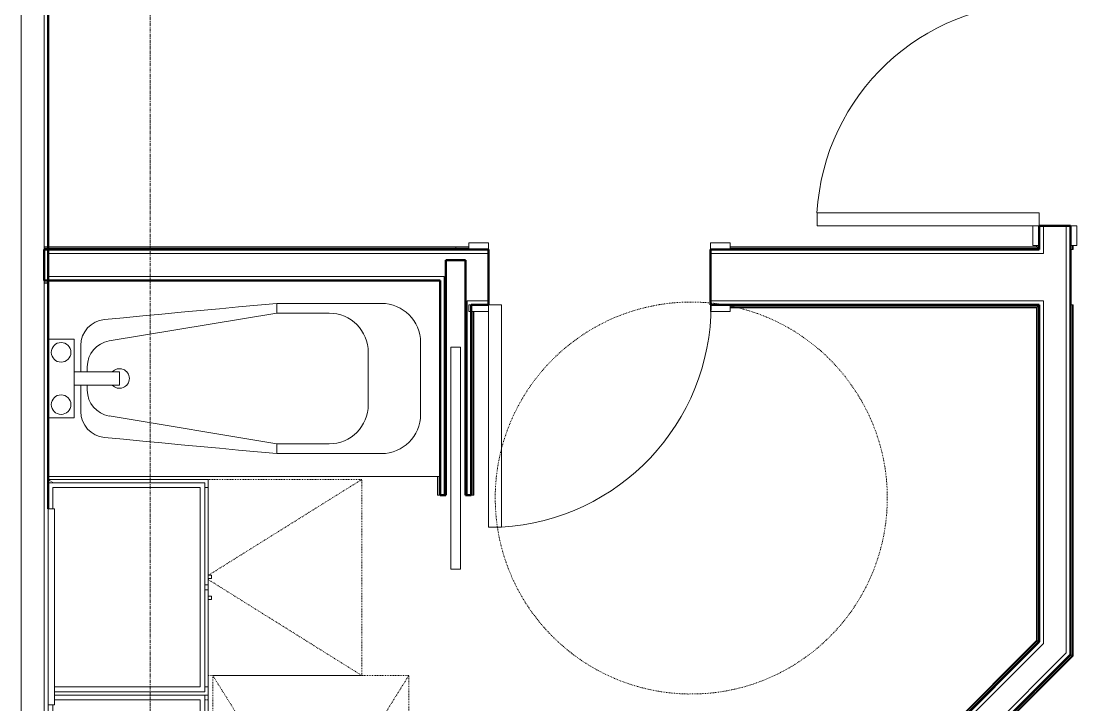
# Model space of a CAD drawing. Header units: inches. Extents: x -4218 to -1830, y 9756 to 12426.
# Drawn here: x -2520.1 to -2358.5, y 11860.2 to 11964.9 of the extents above; entities that cross this region are included whole.
import ezdxf

# ---------------------------------------------------------------- set-up
doc = ezdxf.new("R2010")
doc.units = ezdxf.units.IN
doc.header["$MEASUREMENT"] = 0
doc.linetypes.add('Dash', pattern=[0.25, 0.125, -0.125])
doc.linetypes.add('Grid Line 1_2_', pattern=[0.875, 0.5, -0.125, 0.125, -0.125])
for name, color, linetype, lineweight in [('0-1', 7, 'Continuous', 5), ('0-2', 252, 'Continuous', 9), ('A-DOOR-1', 7, 'Continuous', 9), ('A-DOOR-2', 50, 'Continuous', 20), ('A-DOOR-FRAM-1', 50, 'Continuous', 20), ('A-GENM-HDLN-1', 7, 'Dash', 9), ('A-GENM-HDLN-2', 252, 'Dash', 9), ('A-GENM-HDLN-3', 90, 'Dash', 9), ('A-GENM-HDLN-4', 254, 'Dash', 9), ('A-GENM-HDLN-5', 253, 'Dash', 9), ('A-WALL-1', 250, 'Continuous', 50), ('A-WALL-2', 10, 'Continuous', 13), ('A-WALL-3', 253, 'Continuous', 9), ('A-WALL-4', 254, 'Continuous', 9), ('A-WALL-5', 252, 'Continuous', 9), ('A-WALL-6', 7, 'Continuous', 9), ('A-WALL-8', 113, 'Continuous', 9), ('I-WALL-1', 250, 'Continuous', 50), ('I-WALL-2', 254, 'Continuous', 9), ('I-WALL-3', 253, 'Continuous', 9), ('I-WALL-4', 252, 'Continuous', 9), ('I-WALL-5', 7, 'Continuous', 9), ('P-SANR-FIXT-1', 7, 'Continuous', 9), ('P-SANR-FIXT-2', 252, 'Continuous', 9), ('P-SANR-FIXT-3', 253, 'Continuous', 9), ('Q-CASE-1', 253, 'Continuous', 9), ('Q-CASE-2', 252, 'Continuous', 9), ('Q-CASE-3', 7, 'Continuous', 9), ('Q-CASE-4', 90, 'Continuous', 9), ('Q-CASE-5', 254, 'Continuous', 9), ('S-GRID-1', 1, 'Grid Line 1_2_', 9)]:
    doc.layers.add(name, color=color, linetype=linetype, lineweight=lineweight)

# ---------------------------------------------------------------- blocks, each defined once
blk = doc.blocks.new('Basic Wall _ INT - W4BØF - _5_8 GYP - 2X4 WOOD_BATT_ - 5_8 GYP_ - ___-2690281-BACKGROUND - 1ST FLOOR')
at = {"layer": 'A-WALL-3'}
for p, q in [((-2516.57, 11930.11), (-2516.57, 11930.38)), ((-2515.95, 11930.31), (-2516.57, 11930.31)), ((-2516.57, 11930.09), (-2516.57, 11930.11)), ((-2516.57, 11930.06), (-2516.57, 11930.09)), ((-2516.57, 11930.01), (-2516.57, 11930.06)), ((-2516.57, 11929.96), (-2516.57, 11930.01)), ((-2516.57, 11929.96), (-2515.95, 11929.96)), ((-2453.57, 11930.31), (-2453.57, 11930.38)), ((-2453.57, 11930.17), (-2453.57, 11930.31)), ((-2453.57, 11930.1), (-2453.57, 11930.17)), ((-2453.57, 11929.96), (-2453.57, 11929.99))]:
    blk.add_line(p, q, dxfattribs=at)
at = {"layer": 'A-WALL-4'}
for p, q in [((-2516.57, 11930.38), (-2516.57, 11930.31)), ((-2516.57, 11930.31), (-2516.57, 11930.17)), ((-2516.57, 11930.17), (-2516.57, 11930.1)), ((-2516.57, 11929.99), (-2516.57, 11929.96))]:
    blk.add_line(p, q, dxfattribs=at)
at = {"layer": 'A-WALL-5'}
for p, q in [((-2515.95, 11930.38), (-2516.57, 11930.38)), ((-2515.95, 11930.09), (-2516.57, 11930.09)), ((-2453.57, 11930.31), (-2515.95, 11930.31)), ((-2515.95, 11929.96), (-2453.57, 11929.96))]:
    blk.add_line(p, q, dxfattribs=at)
at = {"layer": 'A-WALL-6'}
for p, q in [((-2453.57, 11930.38), (-2515.95, 11930.38)), ((-2453.57, 11930.09), (-2515.95, 11930.09)), ((-2453.57, 11930.38), (-2453.57, 11930.09)), ((-2453.57, 11930.09), (-2453.57, 11930.01)), ((-2453.57, 11930.01), (-2453.57, 11929.96))]:
    blk.add_line(p, q, dxfattribs=at)
blk = doc.blocks.new('Basic Wall _ INT - W4BØF - _5_8 GYP - 2X4 WOOD_BATT_ - 5_8 GYP_ - ___-2690282-BACKGROUND - 1ST FLOOR')
at = {"layer": 'A-WALL-3'}
for p, q in [((-2516.57, 11925.17), (-2516.57, 11925.21)), ((-2516.57, 11925.21), (-2515.95, 11925.21)), ((-2516.57, 11925.15), (-2516.57, 11925.17)), ((-2516.57, 11925.13), (-2516.57, 11925.15)), ((-2516.57, 11925.1), (-2516.57, 11925.13)), ((-2516.57, 11925.09), (-2516.57, 11925.1)), ((-2516.57, 11925.07), (-2516.57, 11925.09)), ((-2516.57, 11925.01), (-2516.57, 11925.07)), ((-2516.57, 11924.8), (-2516.57, 11925.01)), ((-2515.95, 11924.86), (-2516.57, 11924.86))]:
    blk.add_line(p, q, dxfattribs=at)
at = {"layer": 'A-WALL-4'}
for p, q in [((-2516.57, 11925.21), (-2516.57, 11925.19)), ((-2516.57, 11925.07), (-2516.57, 11925.01)), ((-2516.57, 11925.01), (-2516.57, 11924.86)), ((-2516.57, 11924.86), (-2516.57, 11924.8))]:
    blk.add_line(p, q, dxfattribs=at)
at = {"layer": 'A-WALL-5'}
for p, q in [((-2516.57, 11925.09), (-2515.95, 11925.09)), ((-2515.95, 11924.8), (-2516.57, 11924.8))]:
    blk.add_line(p, q, dxfattribs=at)
blk = doc.blocks.new('SWING - SINGLE - FLUSH - 2-10 x 6-8 - PRIVACY-3199420-BACKGROUND - 1ST FLOOR')
at = {"layer": 'A-DOOR-1'}
blk.add_arc((17, 4.25), 34.07, 93.3657, 180, dxfattribs=at)
at = {"layer": 'A-DOOR-2'}
for p, q in [((15, 4.25), (15, 38.26)), ((17, 38.26), (15, 38.26)), ((17, 4.25), (17, 38.26)), ((17, 4.25), (15, 4.25))]:
    blk.add_line(p, q, dxfattribs=at)
at = {"layer": 'A-DOOR-FRAM-1'}
for p, q in [((-17, 5.25), (-20, 5.25)), ((-20, 5.25), (-20, 4.25)), ((-17, 4.25), (-17, 5.25)), ((20, 5.25), (17, 5.25)), ((17, 5.25), (17, 4.25)), ((20, 4.25), (20, 5.25)), ((-20, 4.25), (-17, 4.25)), ((17, 4.25), (20, 4.25)), ((-17, -4.25), (-20, -4.25)), ((-20, -4.25), (-20, -5.25)), ((-17, -5.25), (-17, -4.25)), ((20, -4.25), (17, -4.25)), ((17, -4.25), (17, -5.25)), ((20, -5.25), (20, -4.25)), ((-20, -5.25), (-17, -5.25)), ((17, -5.25), (20, -5.25))]:
    blk.add_line(p, q, dxfattribs=at)
blk = doc.blocks.new('Basic Wall _ INT - W4BØF - _5_8 GYP - 2X4 WOOD_BATT_ - 5_8 GYP_ - ___-2690285-BACKGROUND - 1ST FLOOR')
at = {"layer": 'A-WALL-5'}
for p, q in [((-2456.3, 11895.21), (-2456.3, 11892.34)), ((-2455.95, 11892.34), (-2455.95, 11895.21)), ((-2456.36, 11892.34), (-2456.3, 11892.34)), ((-2456.3, 11892.34), (-2456.15, 11892.34)), ((-2456.15, 11892.34), (-2456.09, 11892.34)), ((-2455.97, 11892.34), (-2455.95, 11892.34))]:
    blk.add_line(p, q, dxfattribs=at)
at = {"layer": 'A-WALL-6'}
for p, q in [((-2456.36, 11895.21), (-2456.36, 11892.34)), ((-2456.07, 11895.21), (-2456.07, 11892.34)), ((-2456.07, 11892.34), (-2456.36, 11892.34)), ((-2455.99, 11892.34), (-2456.07, 11892.34)), ((-2455.95, 11892.34), (-2455.99, 11892.34))]:
    blk.add_line(p, q, dxfattribs=at)
blk = doc.blocks.new('Basic Wall _ INT - W4BØF - _5_8 GYP - 2X4 WOOD_BATT_ - 5_8 GYP_ - ___-2690286-BACKGROUND - 1ST FLOOR')
at = {"layer": 'A-WALL-3'}
for p, q in [((-2451.2, 11857.36), (-2451.17, 11857.37)), ((-2451.06, 11857.42), (-2451, 11857.45)), ((-2450.99, 11857.45), (-2450.85, 11857.51)), ((-2450.85, 11857.51), (-2450.79, 11857.53))]:
    blk.add_line(p, q, dxfattribs=at)
at = {"layer": 'A-WALL-5'}
for p, q in [((-2451.2, 11892.34), (-2451.2, 11920.46)), ((-2450.85, 11920.46), (-2450.85, 11892.34)), ((-2451.2, 11892.34), (-2451.17, 11892.34)), ((-2451.06, 11892.34), (-2451, 11892.34)), ((-2450.99, 11892.34), (-2450.85, 11892.34)), ((-2450.85, 11892.34), (-2450.79, 11892.34)), ((-2451.17, 11858.34), (-2451.2, 11858.34)), ((-2451.2, 11857.36), (-2451.2, 11858.34)), ((-2451, 11858.34), (-2451.06, 11858.34)), ((-2450.85, 11858.34), (-2450.99, 11858.34)), ((-2450.79, 11858.34), (-2450.85, 11858.34)), ((-2450.85, 11858.34), (-2450.85, 11857.51))]:
    blk.add_line(p, q, dxfattribs=at)
at = {"layer": 'A-WALL-6'}
for p, q in [((-2451.07, 11892.34), (-2451.07, 11920.46)), ((-2450.79, 11920.46), (-2450.79, 11892.34)), ((-2451.16, 11892.34), (-2451.2, 11892.34)), ((-2451.07, 11892.34), (-2451.16, 11892.34)), ((-2450.79, 11892.34), (-2451.07, 11892.34)), ((-2451.2, 11858.34), (-2451.16, 11858.34)), ((-2451.16, 11858.34), (-2451.07, 11858.34)), ((-2451.07, 11857.41), (-2451.07, 11858.34)), ((-2451.07, 11858.34), (-2450.79, 11858.34)), ((-2450.79, 11858.34), (-2450.79, 11857.53))]:
    blk.add_line(p, q, dxfattribs=at)
at = {"layer": 'A-WALL-6', "flags": 128}
for points in [[(-2451.07, 11857.41), (-2451.08, 11857.41), (-2451.08, 11857.41), (-2451.1, 11857.4), (-2451.11, 11857.4), (-2451.13, 11857.39), (-2451.16, 11857.38)], [(-2450.79, 11857.53), (-2450.9, 11857.48), (-2451, 11857.45), (-2451.05, 11857.42), (-2451.07, 11857.41)]]:
    blk.add_lwpolyline(points, dxfattribs=at)
blk = doc.blocks.new('Bath Tub - Maestro - 60_x30_-1372872-BACKGROUND - 1ST FLOOR')
at = {"layer": 'P-SANR-FIXT-1'}
for p, q in [((35, -3.5), (51, -3.5)), ((35, -5), (35, -3.5)), ((35, -5), (9.35, -9.26)), ((43, -5), (35, -5)), ((4, -9), (0, -9)), ((4, -14), (4, -9)), ((57, -9.5), (57, -20.5)), ((5, -14), (5, -9.96)), ((49, -19), (49, -11)), ((4, -16), (4, -14)), ((4, -14), (10.94, -14)), ((6, -13.2), (6, -14)), ((10.94, -16), (10.94, -14)), ((4, -21), (4, -16)), ((10.94, -16), (4, -16)), ((5, -20.04), (5, -16)), ((6, -16), (6, -16.8)), ((0, -21), (4, -21)), ((9.35, -20.74), (35, -25)), ((35, -25), (35, -26.5)), ((35, -25), (43, -25)), ((51, -26.5), (35, -26.5)), ((0, -30), (60, -30))]:
    blk.add_line(p, q, dxfattribs=at)
at = {"layer": 'P-SANR-FIXT-1', "flags": 128}
for points in [[(8.63, -5.97), (11.56, -5.7), (14.49, -5.42), (17.42, -5.15), (20.35, -4.87), (23.28, -4.6), (26.21, -4.32), (29.14, -4.05), (32.07, -3.77), (35, -3.5)], [(35, -26.5), (32.07, -26.23), (29.14, -25.95), (26.21, -25.68), (23.28, -25.4), (20.35, -25.13), (17.42, -24.85), (14.49, -24.58), (11.56, -24.3), (8.63, -24.03)]]:
    blk.add_lwpolyline(points, dxfattribs=at)
at = {"layer": 'P-SANR-FIXT-1'}
for centre, radius, start, end in [((51, -9.5), 6, 0, 90), ((9, -9.96), 4, 95.3558, 180), ((43, -11), 6, 360, 90), ((2, -11), 1.5, 0, 180), ((10, -13.2), 4, 99.4223, 180), ((2, -11), 1.5, 180, 360), ((10.94, -15), 1.5, 0, 137.9289), ((10.94, -15), 1.5, 222.0711, 360), ((2, -19), 1.5, 0, 180), ((10, -16.8), 4, 180, 260.5777), ((2, -19), 1.5, 180, 360), ((43, -19), 6, 270, 0), ((9, -20.04), 4, 180, 264.6442), ((51, -20.5), 6, 270, 0)]:
    blk.add_arc(centre, radius, start, end, dxfattribs=at)
at = {"layer": 'P-SANR-FIXT-2'}
for p, q in [((60, 0), (0, 0)), ((0, 0), (0, -9)), ((60, -30), (60, 0)), ((0, -9), (0, -21)), ((0, -21), (0, -30))]:
    blk.add_line(p, q, dxfattribs=at)
at = {"layer": 'P-SANR-FIXT-3'}
blk.add_line((0, -9), (0, -21), dxfattribs=at)
blk = doc.blocks.new('POCKET - FLUSH - 2-10 x 6-8-2882530-BACKGROUND - 1ST FLOOR')
at = {"layer": 'A-DOOR-2'}
for p, q in [((-39.67, -0.75), (-39.67, 0.75)), ((-39.67, 0.75), (-5.67, 0.75)), ((-5.67, 0.75), (-5.67, -0.75)), ((-5.67, -0.75), (-39.67, -0.75))]:
    blk.add_line(p, q, dxfattribs=at)
blk = doc.blocks.new('ADA Clearances - 30_x48_-V6-BACKGROUND - 1ST FLOOR')
at = {"layer": 'A-GENM-HDLN-1'}
for p, q in [((-0.38, 0.6), (-15, 24)), ((15, 24), (-15, 24)), ((-15, 24), (-15, 0.5)), ((0.31, 0.5), (15, 24)), ((15, 0.5), (15, 24))]:
    blk.add_line(p, q, dxfattribs=at)
at = {"layer": 'A-GENM-HDLN-2'}
for p, q in [((-15, 0.5), (-15, -24)), ((-15, -24), (-14.5, -23.2))]:
    blk.add_line(p, q, dxfattribs=at)
at = {"layer": 'A-GENM-HDLN-3'}
blk.add_line((-7.5, -24), (15, -24), dxfattribs=at)
at = {"layer": 'A-GENM-HDLN-4'}
for p, q in [((-14.5, -24), (-10.5, -24)), ((-10.5, -24), (-7.5, -24))]:
    blk.add_line(p, q, dxfattribs=at)
at = {"layer": 'A-GENM-HDLN-5'}
blk.add_line((-15, -24), (-14.5, -24), dxfattribs=at)
blk = doc.blocks.new('SWING - SINGLE - FLUSH - 2-10 x 6-8 - PRIVACY-3199405-BACKGROUND - 1ST FLOOR')
at = {"layer": 'A-DOOR-1'}
blk.add_arc((17, -2.38), 34.07, 180, 266.6343, dxfattribs=at)
at = {"layer": 'A-DOOR-2'}
for p, q in [((15, -2.38), (15, -36.38)), ((17, -2.38), (15, -2.38)), ((17, -2.38), (17, -36.38)), ((17, -36.38), (15, -36.38))]:
    blk.add_line(p, q, dxfattribs=at)
at = {"layer": 'A-DOOR-FRAM-1'}
for p, q in [((-20, 2.37), (-20, 3.37)), ((-20, 3.37), (-17, 3.37)), ((-17, 3.37), (-17, 2.37)), ((17, 2.37), (17, 3.37)), ((17, 3.37), (20, 3.37)), ((20, 3.37), (20, 2.37)), ((-17, 2.37), (-20, 2.37)), ((20, 2.37), (17, 2.37)), ((-20, -2.38), (-17, -2.38)), ((-20, -3.38), (-20, -2.38)), ((-17, -2.38), (-17, -3.38)), ((17, -2.38), (20, -2.38)), ((17, -3.38), (17, -2.38)), ((20, -2.38), (20, -3.38)), ((-17, -3.38), (-20, -3.38)), ((20, -3.38), (17, -3.38))]:
    blk.add_line(p, q, dxfattribs=at)
blk = doc.blocks.new('Basic Wall _ INT - W4BØF - _5_8 GYP - 2X4 WOOD_BATT_ - 5_8 GYP_ - ___-2690289-BACKGROUND - 1ST FLOOR')
at = {"layer": 'A-WALL-3'}
for p, q in [((-2359.52, 12081.69), (-2359.48, 12081.69)), ((-2359.52, 12081.06), (-2359.52, 12081.69)), ((-2359.48, 12081.69), (-2359.4, 12081.69)), ((-2359.4, 12081.69), (-2359.11, 12081.69)), ((-2359.17, 12081.69), (-2359.17, 12081.06)), ((-2359.52, 11967.59), (-2359.52, 11970.59))]:
    blk.add_line(p, q, dxfattribs=at)
at = {"layer": 'A-WALL-4'}
for p, q in [((-2359.5, 12081.69), (-2359.52, 12081.69)), ((-2359.32, 12081.69), (-2359.38, 12081.69)), ((-2359.17, 12081.69), (-2359.32, 12081.69)), ((-2359.11, 12081.69), (-2359.17, 12081.69))]:
    blk.add_line(p, q, dxfattribs=at)
at = {"layer": 'A-WALL-5'}
for p, q in [((-2359.52, 11970.59), (-2359.52, 12081.06)), ((-2359.4, 12081.06), (-2359.4, 12081.69)), ((-2359.17, 12081.06), (-2359.17, 11970.59)), ((-2359.11, 12081.69), (-2359.11, 12081.06)), ((-2359.52, 11929.96), (-2359.52, 11930.59)), ((-2359.17, 11930.59), (-2359.17, 11929.96)), ((-2359.52, 11929.96), (-2359.5, 11929.96)), ((-2359.38, 11929.96), (-2359.32, 11929.96)), ((-2359.32, 11929.96), (-2359.17, 11929.96)), ((-2359.17, 11929.96), (-2359.11, 11929.96))]:
    blk.add_line(p, q, dxfattribs=at)
at = {"layer": 'A-WALL-6'}
for p, q in [((-2359.4, 11970.59), (-2359.4, 12081.06)), ((-2359.11, 12081.06), (-2359.11, 11970.59)), ((-2359.4, 11929.96), (-2359.4, 11930.59)), ((-2359.11, 11930.59), (-2359.11, 11929.96)), ((-2359.48, 11929.96), (-2359.52, 11929.96)), ((-2359.4, 11929.96), (-2359.48, 11929.96)), ((-2359.11, 11929.96), (-2359.4, 11929.96))]:
    blk.add_line(p, q, dxfattribs=at)
blk = doc.blocks.new('Basic Wall _ INT - W4BØF - _5_8 GYP - 2X4 WOOD_BATT_ - 5_8 GYP_ - ___-2690290-BACKGROUND - 1ST FLOOR')
at = {"layer": 'A-WALL-3'}
for p, q in [((-2364.69, 12081.69), (-2364.4, 12081.69)), ((-2364.62, 12081.69), (-2364.62, 12081.06)), ((-2364.4, 12081.69), (-2364.32, 12081.69)), ((-2364.32, 12081.69), (-2364.27, 12081.69)), ((-2364.27, 12081.06), (-2364.27, 12081.69)), ((-2364.27, 11967.59), (-2364.27, 11970.59)), ((-2364.69, 11930.38), (-2364.62, 11930.31)), ((-2364.62, 11930.31), (-2364.48, 11930.17)), ((-2364.48, 11930.17), (-2364.41, 11930.1)), ((-2364.3, 11929.99), (-2364.27, 11929.96))]:
    blk.add_line(p, q, dxfattribs=at)
at = {"layer": 'A-WALL-4'}
for p, q in [((-2364.62, 12081.69), (-2364.69, 12081.69)), ((-2364.48, 12081.69), (-2364.62, 12081.69)), ((-2364.41, 12081.69), (-2364.48, 12081.69)), ((-2364.27, 12081.69), (-2364.3, 12081.69))]:
    blk.add_line(p, q, dxfattribs=at)
at = {"layer": 'A-WALL-5'}
for p, q in [((-2364.69, 12081.69), (-2364.69, 12081.06)), ((-2364.62, 12081.06), (-2364.62, 11970.59)), ((-2364.4, 12081.69), (-2364.4, 12081.06)), ((-2364.27, 11970.59), (-2364.27, 12081.06)), ((-2364.62, 11930.59), (-2364.62, 11930.31)), ((-2364.27, 11929.96), (-2364.27, 11930.59))]:
    blk.add_line(p, q, dxfattribs=at)
at = {"layer": 'A-WALL-6'}
for p, q in [((-2364.69, 12081.06), (-2364.69, 11970.59)), ((-2364.4, 12081.06), (-2364.4, 11970.59)), ((-2364.69, 11930.59), (-2364.69, 11930.38)), ((-2364.4, 11930.59), (-2364.4, 11930.09)), ((-2364.27, 11929.96), (-2364.32, 11930.01))]:
    blk.add_line(p, q, dxfattribs=at)
at = {"layer": 'A-WALL-6', "flags": 128}
for points in [[(-2364.4, 11930.09), (-2364.42, 11930.11), (-2364.48, 11930.17), (-2364.57, 11930.26), (-2364.69, 11930.38)], [(-2364.32, 11930.01), (-2364.34, 11930.03), (-2364.36, 11930.05), (-2364.37, 11930.06), (-2364.39, 11930.08), (-2364.4, 11930.09), (-2364.4, 11930.09)]]:
    blk.add_lwpolyline(points, dxfattribs=at)
blk = doc.blocks.new('Basic Wall _ INT - W4BØF - _5_8 GYP - 2X4 WOOD_BATT_ - 5_8 GYP_ - ___-2690291-BACKGROUND - 1ST FLOOR')
at = {"layer": 'A-WALL-3'}
for p, q in [((-2364.62, 11870.07), (-2364.69, 11870.09)), ((-2364.48, 11870.01), (-2364.62, 11870.07)), ((-2364.41, 11869.98), (-2364.48, 11870)), ((-2364.27, 11869.92), (-2364.3, 11869.93)), ((-2414.06, 11820.64), (-2414.12, 11820.57)), ((-2413.97, 11820.72), (-2414.05, 11820.64)), ((-2414.71, 11819.99), (-2416.65, 11818.04)), ((-2416.4, 11817.79), (-2414.01, 11820.18)), ((-2414.26, 11820.43), (-2414.7, 11819.99)), ((-2444.69, 11789.51), (-2442.56, 11791.63)), ((-2451.12, 11783.57), (-2455.22, 11779.47)), ((-2454.75, 11779.45), (-2450.62, 11783.57)), ((-2450.92, 11783.78), (-2450.97, 11783.72)), ((-2450.82, 11783.87), (-2450.91, 11783.78)), ((-2450.7, 11783.99), (-2450.82, 11783.87)), ((-2456.07, 11778.62), (-2456.16, 11778.53)), ((-2456.01, 11778.68), (-2456.07, 11778.62)), ((-2455.24, 11779.45), (-2455.86, 11778.83)), ((-2455.37, 11778.82), (-2454.77, 11779.42)), ((-2456.16, 11778.53), (-2456.28, 11778.41)), ((-2464.69, 11769.51), (-2462.57, 11771.63)), ((-2489.44, 11744.76), (-2487.32, 11746.88)), ((-2493.14, 11741.06), (-2492.69, 11741.5))]:
    blk.add_line(p, q, dxfattribs=at)
at = {"layer": 'A-WALL-4'}
blk.add_line((-2417.37, 11816.82), (-2416.4, 11817.79), dxfattribs=at)
at = {"layer": 'A-WALL-5'}
for p, q in [((-2414.01, 11820.18), (-2364.27, 11869.92)), ((-2364.62, 11870.07), (-2413.97, 11820.72)), ((-2414.1, 11820.68), (-2414.16, 11820.62)), ((-2414.01, 11820.76), (-2414.1, 11820.68)), ((-2414.75, 11820.03), (-2416.69, 11818.09)), ((-2414.55, 11819.83), (-2416.49, 11817.88)), ((-2414.31, 11820.47), (-2414.75, 11820.03)), ((-2414.1, 11820.27), (-2414.54, 11819.83)), ((-2444.93, 11789.76), (-2450.7, 11783.99)), ((-2450.62, 11783.57), (-2444.69, 11789.51)), ((-2451.21, 11783.57), (-2455.3, 11779.48)), ((-2450.8, 11783.57), (-2454.91, 11779.46)), ((-2451, 11783.78), (-2451.06, 11783.72)), ((-2450.91, 11783.87), (-2451, 11783.78)), ((-2450.79, 11783.99), (-2450.91, 11783.87)), ((-2462.57, 11771.63), (-2455.37, 11778.82)), ((-2456.16, 11778.62), (-2456.25, 11778.53)), ((-2456.1, 11778.68), (-2456.16, 11778.62)), ((-2455.33, 11779.45), (-2455.95, 11778.83)), ((-2454.92, 11779.45), (-2455.55, 11778.83)), ((-2456.28, 11778.41), (-2462.82, 11771.88)), ((-2456.25, 11778.53), (-2456.37, 11778.41)), ((-2489.69, 11745.01), (-2493.38, 11741.31)), ((-2492.69, 11741.5), (-2489.44, 11744.76)), ((-2493.43, 11741.35), (-2493.38, 11741.31)), ((-2493.34, 11741.26), (-2493.28, 11741.2)), ((-2493.15, 11741.08), (-2493.14, 11741.06))]:
    blk.add_line(p, q, dxfattribs=at)
at = {"layer": 'A-WALL-6'}
for p, q in [((-2364.4, 11869.97), (-2414.1, 11820.27)), ((-2364.69, 11870.09), (-2414.01, 11820.76)), ((-2444.77, 11789.6), (-2450.8, 11783.57)), ((-2444.98, 11789.8), (-2450.79, 11783.99)), ((-2455.55, 11778.83), (-2462.66, 11771.72)), ((-2456.37, 11778.41), (-2462.86, 11771.92)), ((-2489.73, 11745.05), (-2493.43, 11741.35)), ((-2489.53, 11744.85), (-2493.22, 11741.15)), ((-2493.22, 11741.15), (-2493.43, 11741.35)), ((-2493.17, 11741.09), (-2493.22, 11741.15)), ((-2493.14, 11741.06), (-2493.17, 11741.09))]:
    blk.add_line(p, q, dxfattribs=at)
at = {"layer": 'A-WALL-6', "flags": 128}
for points in [[(-2364.69, 11870.09), (-2364.57, 11870.04), (-2364.48, 11870), (-2364.42, 11869.98), (-2364.4, 11869.97)], [(-2364.4, 11869.97), (-2364.4, 11869.97), (-2364.39, 11869.97), (-2364.37, 11869.96), (-2364.36, 11869.96), (-2364.34, 11869.95), (-2364.32, 11869.94)]]:
    blk.add_lwpolyline(points, dxfattribs=at)
blk = doc.blocks.new('Basic Wall _ INT - W4BØF - _5_8 GYP - 2X4 WOOD_BATT_ - 5_8 GYP_ - ___-2690292-BACKGROUND - 1ST FLOOR')
at = {"layer": 'A-WALL-3'}
for p, q in [((-2359.5, 11867.94), (-2359.52, 11867.95)), ((-2359.32, 11867.87), (-2359.38, 11867.89)), ((-2359.17, 11867.81), (-2359.32, 11867.87)), ((-2359.11, 11867.78), (-2359.17, 11867.81)), ((-2415.16, 11812.31), (-2413.04, 11814.43)), ((-2441.33, 11786.15), (-2439.21, 11788.27)), ((-2461.33, 11766.15), (-2459.21, 11768.27)), ((-2486.08, 11741.4), (-2483.96, 11743.52)), ((-2489.78, 11737.7), (-2489.76, 11737.68)), ((-2489.77, 11737.7), (-2489.33, 11738.14)), ((-2489.63, 11737.55), (-2489.57, 11737.49)), ((-2489.08, 11737.9), (-2489.53, 11737.45)), ((-2489.53, 11737.45), (-2489.48, 11737.41))]:
    blk.add_line(p, q, dxfattribs=at)
at = {"layer": 'A-WALL-5'}
for p, q in [((-2413.04, 11814.43), (-2359.52, 11867.95)), ((-2359.17, 11867.81), (-2412.79, 11814.19)), ((-2459.21, 11768.27), (-2441.33, 11786.15)), ((-2441.08, 11785.9), (-2458.96, 11768.02)), ((-2489.33, 11738.14), (-2486.08, 11741.4)), ((-2485.83, 11741.15), (-2489.07, 11737.91)), ((-2489.75, 11737.67), (-2489.78, 11737.7)), ((-2489.7, 11737.62), (-2489.75, 11737.67)), ((-2489.69, 11737.61), (-2489.7, 11737.62)), ((-2489.69, 11737.61), (-2489.24, 11738.06)), ((-2489.48, 11737.41), (-2489.69, 11737.61)), ((-2489.69, 11737.61), (-2489.69, 11737.61)), ((-2489.04, 11737.85), (-2489.48, 11737.41))]:
    blk.add_line(p, q, dxfattribs=at)
at = {"layer": 'A-WALL-6'}
for p, q in [((-2412.95, 11814.35), (-2359.4, 11867.9)), ((-2359.11, 11867.78), (-2412.75, 11814.14)), ((-2459.12, 11768.18), (-2441.24, 11786.06)), ((-2441.03, 11785.86), (-2458.92, 11767.98)), ((-2489.24, 11738.06), (-2485.99, 11741.31)), ((-2485.79, 11741.11), (-2489.04, 11737.85))]:
    blk.add_line(p, q, dxfattribs=at)
at = {"layer": 'A-WALL-6', "flags": 128}
for points in [[(-2359.48, 11867.94), (-2359.46, 11867.93), (-2359.44, 11867.92), (-2359.42, 11867.91), (-2359.41, 11867.91), (-2359.4, 11867.9), (-2359.4, 11867.9)], [(-2359.4, 11867.9), (-2359.38, 11867.89), (-2359.32, 11867.87), (-2359.23, 11867.83), (-2359.11, 11867.78)]]:
    blk.add_lwpolyline(points, dxfattribs=at)
blk = doc.blocks.new('Basic Wall _ INT - W4BØF - _5_8 GYP - 2X4 WOOD_BATT_ - 5_8 GYP_ - ___-2690293-BACKGROUND - 1ST FLOOR')
at = {"layer": 'A-WALL-3'}
for p, q in [((-2364.62, 11921.11), (-2364.69, 11921.05)), ((-2364.48, 11921.26), (-2364.62, 11921.11)), ((-2364.41, 11921.32), (-2364.48, 11921.26)), ((-2364.27, 11921.46), (-2364.3, 11921.44)), ((-2364.69, 11870.09), (-2364.62, 11870.07)), ((-2364.62, 11870.07), (-2364.48, 11870.01)), ((-2364.48, 11870), (-2364.41, 11869.98)), ((-2364.3, 11869.93), (-2364.27, 11869.92))]:
    blk.add_line(p, q, dxfattribs=at)
at = {"layer": 'A-WALL-5'}
for p, q in [((-2364.62, 11870.07), (-2364.62, 11921.11)), ((-2364.27, 11921.46), (-2364.27, 11869.92))]:
    blk.add_line(p, q, dxfattribs=at)
at = {"layer": 'A-WALL-6'}
for p, q in [((-2364.69, 11870.09), (-2364.69, 11921.05)), ((-2364.4, 11921.34), (-2364.4, 11869.97)), ((-2364.32, 11921.42), (-2364.27, 11921.46))]:
    blk.add_line(p, q, dxfattribs=at)
at = {"layer": 'A-WALL-6', "flags": 128}
for points in [[(-2364.69, 11921.05), (-2364.57, 11921.17), (-2364.48, 11921.26), (-2364.42, 11921.32), (-2364.4, 11921.34)], [(-2364.4, 11921.34), (-2364.4, 11921.34), (-2364.39, 11921.35), (-2364.37, 11921.36), (-2364.36, 11921.38), (-2364.34, 11921.4), (-2364.32, 11921.42)], [(-2364.4, 11869.97), (-2364.42, 11869.98), (-2364.48, 11870), (-2364.57, 11870.04), (-2364.69, 11870.09)], [(-2364.32, 11869.94), (-2364.34, 11869.95), (-2364.36, 11869.96), (-2364.37, 11869.96), (-2364.39, 11869.97), (-2364.4, 11869.97), (-2364.4, 11869.97)]]:
    blk.add_lwpolyline(points, dxfattribs=at)
blk = doc.blocks.new('Basic Wall _ INT - W4BØF - _5_8 GYP - 2X4 WOOD_BATT_ - 5_8 GYP_ - ___-2690294-BACKGROUND - 1ST FLOOR')
at = {"layer": 'A-WALL-3'}
for p, q in [((-2359.52, 11867.95), (-2359.5, 11867.94)), ((-2359.38, 11867.89), (-2359.32, 11867.87)), ((-2359.32, 11867.87), (-2359.17, 11867.81)), ((-2359.17, 11867.81), (-2359.11, 11867.78))]:
    blk.add_line(p, q, dxfattribs=at)
at = {"layer": 'A-WALL-5'}
for p, q in [((-2359.5, 11921.46), (-2359.52, 11921.46)), ((-2359.52, 11921.46), (-2359.52, 11867.95)), ((-2359.32, 11921.46), (-2359.38, 11921.46)), ((-2359.17, 11921.46), (-2359.32, 11921.46)), ((-2359.11, 11921.46), (-2359.17, 11921.46)), ((-2359.17, 11867.81), (-2359.17, 11921.46))]:
    blk.add_line(p, q, dxfattribs=at)
at = {"layer": 'A-WALL-6'}
for p, q in [((-2359.52, 11921.46), (-2359.48, 11921.46)), ((-2359.48, 11921.46), (-2359.4, 11921.46)), ((-2359.4, 11867.9), (-2359.4, 11921.46)), ((-2359.4, 11921.46), (-2359.11, 11921.46)), ((-2359.11, 11867.78), (-2359.11, 11921.46))]:
    blk.add_line(p, q, dxfattribs=at)
at = {"layer": 'A-WALL-6', "flags": 128}
for points in [[(-2359.4, 11867.9), (-2359.4, 11867.9), (-2359.41, 11867.91), (-2359.42, 11867.91), (-2359.44, 11867.92), (-2359.46, 11867.93), (-2359.48, 11867.94)], [(-2359.11, 11867.78), (-2359.23, 11867.83), (-2359.32, 11867.87), (-2359.38, 11867.89), (-2359.4, 11867.9)]]:
    blk.add_lwpolyline(points, dxfattribs=at)
blk = doc.blocks.new('ADA Clearances - 5ft Circle-V16-BACKGROUND - 1ST FLOOR')
at = {"layer": 'A-GENM-HDLN-1'}
for start, end in [(0, 258.5387), (264.3384, 0)]:
    blk.add_arc((0, 0), 30, start, end, dxfattribs=at)
at = {"layer": 'A-GENM-HDLN-2'}
blk.add_arc((0, 0), 30, 261.0982, 264.3384, dxfattribs=at)
blk = doc.blocks.new('Vanity Cabinet-Double Door-ADA - 42_ ADA-2967824-BACKGROUND - 1ST FLOOR')
at = {"layer": 'Q-CASE-1'}
for p, q in [((-20.26, 0), (-17.26, 0)), ((-17.26, 0), (-20.26, 0)), ((12.74, 0), (20.24, 0)), ((20.24, 0), (12.74, 0)), ((21.74, -1), (21.74, -24)), ((21.74, -24), (21.74, -1))]:
    blk.add_line(p, q, dxfattribs=at)
at = {"layer": 'Q-CASE-2'}
for p, q in [((-20.26, -24), (-20.26, 0)), ((-20.26, 0), (-20.26, -24)), ((-19.51, -0.75), (-19.51, -23.25)), ((-17.26, -0.75), (-19.51, -0.75)), ((20.24, -0.75), (12.74, -0.75)), ((20.99, -23.25), (20.99, -1)), ((21.74, -24), (-20.26, -24)), ((-20.26, -24), (21.74, -24)), ((-19.51, -23.25), (20.99, -23.25)), ((-19.51, -24), (-19.51, -24.14)), ((-19.51, -24.23), (-19.51, -24.5)), ((0.36, -24.5), (0.36, -24)), ((1.11, -24), (1.11, -24.5)), ((20.99, -24.14), (20.99, -24)), ((20.99, -24.5), (20.99, -24.23)), ((0.36, -24.5), (-19.51, -24.5)), ((20.99, -24.5), (1.11, -24.5))]:
    blk.add_line(p, q, dxfattribs=at)
at = {"layer": 'Q-CASE-3'}
for p, q in [((-1.14, -25), (-1.14, -24.5)), ((-0.64, -25), (-1.14, -25)), ((-0.64, -24.5), (-0.64, -25)), ((2.11, -25), (2.11, -24.5)), ((2.61, -25), (2.11, -25)), ((2.61, -24.5), (2.61, -25))]:
    blk.add_line(p, q, dxfattribs=at)
at = {"layer": 'Q-CASE-4'}
for p, q in [((-14.26, 0), (9.74, 0)), ((9.74, 0), (-14.26, 0)), ((9.74, 0), (-14.26, 0))]:
    blk.add_line(p, q, dxfattribs=at)
at = {"layer": 'Q-CASE-5'}
for p, q in [((-17.26, 0), (-20.26, 0)), ((-17.26, 0), (-14.26, 0)), ((-14.26, 0), (-17.26, 0)), ((-14.26, 0), (-17.26, 0)), ((9.74, 0), (12.74, 0)), ((12.74, 0), (9.74, 0)), ((12.74, 0), (9.74, 0)), ((20.24, 0), (12.74, 0)), ((20.24, 0), (21.74, 0)), ((21.74, 0), (20.24, 0)), ((21.74, 0), (20.24, 0)), ((21.74, -21), (21.74, -1))]:
    blk.add_line(p, q, dxfattribs=at)
blk = doc.blocks.new('Vanity Cabinet-Double Door-ADA - 33_ ADA-2763631-BACKGROUND - 1ST FLOOR')
at = {"layer": 'Q-CASE-1'}
for p, q in [((12.74, 0), (16.74, 0)), ((16.74, 0), (12.74, 0))]:
    blk.add_line(p, q, dxfattribs=at)
at = {"layer": 'Q-CASE-2'}
for p, q in [((-15.26, -24), (-15.26, -1)), ((-15.26, -1), (-15.26, -24)), ((-14.51, -1), (-14.51, -23.25)), ((15.99, -0.75), (12.74, -0.75)), ((15.99, -23.25), (15.99, -0.75)), ((16.74, 0), (16.74, -24)), ((16.74, -24), (16.74, 0)), ((16.74, -24), (-15.26, -24)), ((-15.26, -24), (16.74, -24)), ((-14.51, -23.25), (15.99, -23.25)), ((-14.51, -24), (-14.51, -24.5)), ((0.36, -24.5), (0.36, -24)), ((1.11, -24), (1.11, -24.5)), ((15.99, -24.5), (15.99, -24)), ((0.36, -24.5), (-14.51, -24.5)), ((15.99, -24.5), (1.11, -24.5))]:
    blk.add_line(p, q, dxfattribs=at)
at = {"layer": 'Q-CASE-3'}
for p, q in [((-1.14, -25), (-1.14, -24.5)), ((-0.64, -25), (-1.14, -25)), ((-0.64, -24.5), (-0.64, -25)), ((2.11, -25), (2.11, -24.5)), ((2.61, -25), (2.11, -25)), ((2.61, -24.5), (2.61, -25))]:
    blk.add_line(p, q, dxfattribs=at)
at = {"layer": 'Q-CASE-4'}
for p, q in [((-14.26, 0), (9.74, 0)), ((9.74, 0), (-14.26, 0)), ((9.74, 0), (-14.26, 0))]:
    blk.add_line(p, q, dxfattribs=at)
at = {"layer": 'Q-CASE-5'}
for p, q in [((-15.26, 0), (-14.26, 0)), ((-14.26, 0), (-15.26, 0)), ((-14.26, 0), (-15.26, 0)), ((9.74, 0), (12.74, 0)), ((12.74, 0), (9.74, 0)), ((12.74, 0), (9.74, 0)), ((16.74, 0), (12.74, 0))]:
    blk.add_line(p, q, dxfattribs=at)
blk = doc.blocks.new('Basic Wall _ INT - W8BØF - _5_8 GYP - 2X8 WOOD_BATT_ - 5_8 GYP_ - ___-2704244-BACKGROUND - 1ST FLOOR')
at = {"layer": 'I-WALL-3'}
for p, q in [((-2414.57, 11921.46), (-2411.57, 11921.46)), ((-2364.69, 11921.05), (-2364.62, 11921.11)), ((-2364.62, 11921.11), (-2364.48, 11921.26)), ((-2364.48, 11921.26), (-2364.41, 11921.32)), ((-2364.3, 11921.44), (-2364.27, 11921.46))]:
    blk.add_line(p, q, dxfattribs=at)
at = {"layer": 'I-WALL-4'}
for p, q in [((-2411.57, 11921.46), (-2364.27, 11921.46)), ((-2364.62, 11921.11), (-2411.57, 11921.11))]:
    blk.add_line(p, q, dxfattribs=at)
at = {"layer": 'I-WALL-5'}
for p, q in [((-2411.57, 11921.34), (-2364.4, 11921.34)), ((-2364.69, 11921.05), (-2411.57, 11921.05)), ((-2364.27, 11921.46), (-2364.32, 11921.42))]:
    blk.add_line(p, q, dxfattribs=at)
at = {"layer": 'I-WALL-5', "flags": 128}
for points in [[(-2364.4, 11921.34), (-2364.42, 11921.32), (-2364.48, 11921.26), (-2364.57, 11921.17), (-2364.69, 11921.05)], [(-2364.32, 11921.42), (-2364.34, 11921.4), (-2364.36, 11921.38), (-2364.37, 11921.36), (-2364.39, 11921.35), (-2364.4, 11921.34), (-2364.4, 11921.34)]]:
    blk.add_lwpolyline(points, dxfattribs=at)
blk = doc.blocks.new('Basic Wall _ INT - W8BØF - _5_8 GYP - 2X8 WOOD_BATT_ - 5_8 GYP_ - ___-2699032-BACKGROUND - 1ST FLOOR')
at = {"layer": 'I-WALL-3'}
for p, q in [((-2453.57, 11930.38), (-2453.57, 11930.31)), ((-2453.57, 11930.31), (-2453.57, 11930.17)), ((-2453.57, 11930.17), (-2453.57, 11930.1)), ((-2453.57, 11929.99), (-2453.57, 11929.96)), ((-2451.57, 11929.96), (-2448.57, 11929.96)), ((-2414.57, 11929.96), (-2411.57, 11929.96)), ((-2364.62, 11930.31), (-2364.69, 11930.38)), ((-2364.48, 11930.17), (-2364.62, 11930.31)), ((-2364.41, 11930.1), (-2364.48, 11930.17)), ((-2364.27, 11929.96), (-2364.3, 11929.99))]:
    blk.add_line(p, q, dxfattribs=at)
at = {"layer": 'I-WALL-4'}
for p, q in [((-2451.57, 11930.31), (-2453.57, 11930.31)), ((-2453.57, 11929.96), (-2451.57, 11929.96)), ((-2364.62, 11930.31), (-2411.57, 11930.31)), ((-2411.57, 11929.96), (-2364.27, 11929.96))]:
    blk.add_line(p, q, dxfattribs=at)
at = {"layer": 'I-WALL-5'}
for p, q in [((-2453.57, 11930.09), (-2453.57, 11930.38)), ((-2451.57, 11930.38), (-2453.57, 11930.38)), ((-2451.57, 11930.09), (-2453.57, 11930.09)), ((-2453.57, 11930.01), (-2453.57, 11930.09)), ((-2453.57, 11929.96), (-2453.57, 11930.01)), ((-2364.69, 11930.38), (-2411.57, 11930.38)), ((-2364.4, 11930.09), (-2411.57, 11930.09)), ((-2364.32, 11930.01), (-2364.27, 11929.96))]:
    blk.add_line(p, q, dxfattribs=at)
at = {"layer": 'I-WALL-5', "flags": 128}
for points in [[(-2364.69, 11930.38), (-2364.57, 11930.26), (-2364.48, 11930.17), (-2364.42, 11930.11), (-2364.4, 11930.09)], [(-2364.4, 11930.09), (-2364.4, 11930.09), (-2364.39, 11930.08), (-2364.37, 11930.06), (-2364.36, 11930.05), (-2364.34, 11930.03), (-2364.32, 11930.01)]]:
    blk.add_lwpolyline(points, dxfattribs=at)
blk = doc.blocks.new('BATHROOM MIRROR - BATHROOM MIRROR 30_-2860221-BACKGROUND - 1ST FLOOR')
at = {"layer": 'Q-CASE-3'}
for p, q in [((-14.26, -23), (15.74, -23)), ((-14.26, -23), (-14.26, -24)), ((15.74, -24), (-14.26, -24)), ((15.74, -24), (15.74, -23))]:
    blk.add_line(p, q, dxfattribs=at)
at = {"layer": 'Q-CASE-5'}
blk.add_line((12.74, -24), (-11.26, -24), dxfattribs=at)
blk = doc.blocks.new('ADA Clearances - 30_x48_-V8-BACKGROUND - 1ST FLOOR')
at = {"layer": 'A-GENM-HDLN-1'}
for p, q in [((15, -24), (-15, 24)), ((-15, -24), (15, 24)), ((15, 24), (-15, 24)), ((-15, 24), (-15, -24)), ((15, -24), (15, 24)), ((-15, -24), (15, -24))]:
    blk.add_line(p, q, dxfattribs=at)
blk = doc.blocks.new('CTR - 1st Phase - Unit Layouts_rvt-1-BACKGROUND - 1ST FLOOR')
at = {"layer": 'A-WALL-1'}
for p, q in [((-2359.52, 11933.59), (-2364.27, 11933.59)), ((-2364.27, 11933.59), (-2364.27, 11929.96)), ((-2359.52, 11929.96), (-2359.52, 11933.59)), ((-2453.57, 11929.96), (-2516.57, 11929.96)), ((-2516.57, 11929.96), (-2516.57, 11929.34)), ((-2516.57, 11929.34), (-2516.57, 11925.84)), ((-2455.07, 11925.21), (-2455.07, 11928.34)), ((-2455.07, 11928.34), (-2453.57, 11928.34)), ((-2516.57, 11925.84), (-2516.57, 11925.21)), ((-2516.57, 11925.21), (-2455.95, 11925.21)), ((-2455.95, 11925.21), (-2455.95, 11892.34)), ((-2455.07, 11892.34), (-2455.07, 11925.21)), ((-2452.07, 11921.46), (-2452.07, 11892.34)), ((-2451.2, 11892.34), (-2451.2, 11921.46)), ((-2364.27, 11921.46), (-2364.27, 11869.92)), ((-2359.52, 11874.67), (-2359.52, 11921.46)), ((-2455.95, 11892.34), (-2455.07, 11892.34)), ((-2452.07, 11892.34), (-2451.2, 11892.34)), ((-2359.52, 11868.84), (-2359.52, 11874.67)), ((-2364.27, 11869.92), (-2414.01, 11820.18)), ((-2415.16, 11812.31), (-2359.52, 11867.95)), ((-2359.52, 11867.95), (-2359.52, 11868.84))]:
    blk.add_line(p, q, dxfattribs=at)
at = {"layer": 'A-WALL-2'}
for p, q in [((-2363.65, 11933.59), (-2363.65, 11929.96)), ((-2360.15, 11933.59), (-2360.15, 11929.96)), ((-2515.95, 11929.34), (-2515.95, 11925.84)), ((-2453.57, 11929.34), (-2515.95, 11929.34)), ((-2448.57, 11929.34), (-2453.57, 11929.34)), ((-2363.65, 11929.34), (-2414.57, 11929.34)), ((-2363.65, 11929.96), (-2363.65, 11929.34)), ((-2360.15, 11929.96), (-2360.15, 11929.34)), ((-2360.15, 11929.34), (-2360.15, 11922.09)), ((-2455.32, 11925.84), (-2515.95, 11925.84)), ((-2455.32, 11925.84), (-2455.32, 11925.21)), ((-2455.32, 11925.21), (-2455.32, 11892.34)), ((-2451.82, 11922.09), (-2451.82, 11921.46)), ((-2448.57, 11922.09), (-2451.82, 11922.09)), ((-2451.82, 11921.46), (-2451.82, 11892.34)), ((-2363.65, 11922.09), (-2414.57, 11922.09)), ((-2363.65, 11922.09), (-2363.65, 11921.46)), ((-2363.65, 11870.55), (-2363.65, 11921.46)), ((-2360.15, 11922.09), (-2360.15, 11921.46)), ((-2360.15, 11874.05), (-2360.15, 11921.46)), ((-2360.15, 11874.05), (-2360.15, 11873.16)), ((-2360.15, 11873.16), (-2360.15, 11868.21)), ((-2363.65, 11869.66), (-2414.01, 11819.3)), ((-2363.65, 11870.55), (-2363.65, 11869.66)), ((-2360.15, 11868.21), (-2415.61, 11812.75))]:
    blk.add_line(p, q, dxfattribs=at)
at = {"layer": 'A-WALL-3'}
for p, q in [((-2364.27, 11930.59), (-2364.27, 11929.96)), ((-2359.52, 11929.96), (-2359.52, 11930.59)), ((-2453.57, 11929.96), (-2515.95, 11929.96)), ((-2364.27, 11921.46), (-2364.27, 11869.92)), ((-2359.52, 11874.67), (-2359.52, 11921.46)), ((-2451.2, 11892.34), (-2451.2, 11920.46)), ((-2455.95, 11895.21), (-2455.95, 11892.34)), ((-2359.52, 11874.67), (-2359.52, 11867.95)), ((-2364.27, 11869.92), (-2413.72, 11820.47)), ((-2413.04, 11814.43), (-2359.52, 11867.95))]:
    blk.add_line(p, q, dxfattribs=at)
at = {"layer": 'A-WALL-4'}
for p, q in [((-2516.57, 11925.22), (-2516.57, 11929.96)), ((-2515.95, 11929.96), (-2516.57, 11929.96)), ((-2516.57, 11925.21), (-2516.57, 11925.22)), ((-2516.57, 11925.21), (-2515.95, 11925.21)), ((-2455.07, 11925.22), (-2455.07, 11925.21))]:
    blk.add_line(p, q, dxfattribs=at)
at = {"layer": 'A-WALL-5'}
for p, q in [((-2364.27, 11933.59), (-2359.52, 11933.59)), ((-2453.57, 11928.34), (-2455.07, 11928.34)), ((-2455.07, 11928.34), (-2455.07, 11925.22)), ((-2455.07, 11925.21), (-2455.07, 11892.34)), ((-2452.07, 11892.34), (-2452.07, 11921.46)), ((-2455.07, 11892.34), (-2455.95, 11892.34)), ((-2451.2, 11892.34), (-2452.07, 11892.34))]:
    blk.add_line(p, q, dxfattribs=at)
at = {"layer": 'A-WALL-6'}
blk.add_line((-2452.07, 11922.09), (-2452.07, 11921.46), dxfattribs=at)
at = {"layer": 'A-WALL-8'}
for p, q in [((-2515.95, 11894.75), (-2515.95, 11890.25)), ((-2491.45, 11894.75), (-2515.95, 11894.75)), ((-2515.95, 11894.75), (-2491.45, 11894.75)), ((-2515.95, 11890.25), (-2515.95, 11894.75)), ((-2491.45, 11861.75), (-2491.45, 11894.75)), ((-2491.45, 11894.75), (-2491.45, 11861.75)), ((-2515.95, 11890.25), (-2515.95, 11887.25)), ((-2515.95, 11887.25), (-2515.95, 11890.25)), ((-2515.95, 11887.25), (-2515.95, 11863.25)), ((-2515.95, 11863.25), (-2515.95, 11887.25)), ((-2515.95, 11863.25), (-2515.95, 11861.75)), ((-2515.95, 11861.75), (-2515.95, 11863.25)), ((-2515.95, 11861.75), (-2515.95, 11860.25)), ((-2515.95, 11860.25), (-2515.95, 11861.75)), ((-2491.45, 11861.75), (-2514.95, 11861.75)), ((-2514.95, 11861.75), (-2491.45, 11861.75)), ((-2514.95, 11861.75), (-2491.45, 11861.75)), ((-2491.45, 11861.75), (-2514.95, 11861.75)), ((-2491.45, 11819.75), (-2491.45, 11861.75)), ((-2491.45, 11861.75), (-2491.45, 11819.75))]:
    blk.add_line(p, q, dxfattribs=at)
at = {"layer": 'I-WALL-1'}
for p, q in [((-2448.57, 11929.96), (-2453.57, 11929.96)), ((-2448.57, 11921.46), (-2448.57, 11929.96)), ((-2364.27, 11929.96), (-2414.57, 11929.96)), ((-2414.57, 11929.96), (-2414.57, 11921.46)), ((-2359.52, 11929.34), (-2359.52, 11929.96)), ((-2359.52, 11921.46), (-2359.52, 11929.34)), ((-2453.57, 11928.34), (-2452.07, 11928.34)), ((-2452.07, 11928.34), (-2452.07, 11921.46)), ((-2451.2, 11921.46), (-2448.57, 11921.46)), ((-2414.57, 11921.46), (-2364.27, 11921.46))]:
    blk.add_line(p, q, dxfattribs=at)
at = {"layer": 'I-WALL-2'}
for p, q in [((-2448.57, 11929.96), (-2451.57, 11929.96)), ((-2411.57, 11929.96), (-2414.57, 11929.96)), ((-2414.57, 11921.46), (-2411.57, 11921.46))]:
    blk.add_line(p, q, dxfattribs=at)
at = {"layer": 'I-WALL-3'}
for p, q in [((-2451.57, 11929.96), (-2453.57, 11929.96)), ((-2364.27, 11929.96), (-2411.57, 11929.96)), ((-2411.57, 11921.46), (-2364.27, 11921.46))]:
    blk.add_line(p, q, dxfattribs=at)
at = {"layer": 'I-WALL-4'}
for p, q in [((-2448.57, 11929.96), (-2448.57, 11921.46)), ((-2414.57, 11921.46), (-2414.57, 11929.96)), ((-2359.52, 11929.96), (-2359.52, 11921.46)), ((-2452.07, 11928.34), (-2453.57, 11928.34)), ((-2452.07, 11921.46), (-2452.07, 11928.34))]:
    blk.add_line(p, q, dxfattribs=at)
at = {"layer": '0-2'}
for name, p in [('Basic Wall _ INT - W4BØF - _5_8 GYP - 2X4 WOOD_BATT_ - 5_8 GYP_ - ___-2690290-BACKGROUND - 1ST FLOOR', (0, 0)), ('Basic Wall _ INT - W4BØF - _5_8 GYP - 2X4 WOOD_BATT_ - 5_8 GYP_ - ___-2690289-BACKGROUND - 1ST FLOOR', (0, 0)), ('Basic Wall _ INT - W4BØF - _5_8 GYP - 2X4 WOOD_BATT_ - 5_8 GYP_ - ___-2690281-BACKGROUND - 1ST FLOOR', (0, 0)), ('Basic Wall _ INT - W8BØF - _5_8 GYP - 2X8 WOOD_BATT_ - 5_8 GYP_ - ___-2699032-BACKGROUND - 1ST FLOOR', (0, 0)), ('Basic Wall _ INT - W4BØF - _5_8 GYP - 2X4 WOOD_BATT_ - 5_8 GYP_ - ___-2690282-BACKGROUND - 1ST FLOOR', (0, 0)), ('Bath Tub - Maestro - 60_x30_-1372872-BACKGROUND - 1ST FLOOR', (-2515.95, 11925.21)), ('Basic Wall _ INT - W8BØF - _5_8 GYP - 2X8 WOOD_BATT_ - 5_8 GYP_ - ___-2704244-BACKGROUND - 1ST FLOOR', (0, 0)), ('Basic Wall _ INT - W4BØF - _5_8 GYP - 2X4 WOOD_BATT_ - 5_8 GYP_ - ___-2690293-BACKGROUND - 1ST FLOOR', (0, 0)), ('Basic Wall _ INT - W4BØF - _5_8 GYP - 2X4 WOOD_BATT_ - 5_8 GYP_ - ___-2690294-BACKGROUND - 1ST FLOOR', (0, 0)), ('Basic Wall _ INT - W4BØF - _5_8 GYP - 2X4 WOOD_BATT_ - 5_8 GYP_ - ___-2690286-BACKGROUND - 1ST FLOOR', (0, 0)), ('Basic Wall _ INT - W4BØF - _5_8 GYP - 2X4 WOOD_BATT_ - 5_8 GYP_ - ___-2690285-BACKGROUND - 1ST FLOOR', (0, 0)), ('Basic Wall _ INT - W4BØF - _5_8 GYP - 2X4 WOOD_BATT_ - 5_8 GYP_ - ___-2690291-BACKGROUND - 1ST FLOOR', (0, 0)), ('Basic Wall _ INT - W4BØF - _5_8 GYP - 2X4 WOOD_BATT_ - 5_8 GYP_ - ___-2690292-BACKGROUND - 1ST FLOOR', (0, 0))]:
    blk.add_blockref(name, p, dxfattribs=at)
for name, p, rotation in [('SWING - SINGLE - FLUSH - 2-10 x 6-8 - PRIVACY-3199405-BACKGROUND - 1ST FLOOR', (-2361.9, 11950.59), 269.9999999999944), ('SWING - SINGLE - FLUSH - 2-10 x 6-8 - PRIVACY-3199420-BACKGROUND - 1ST FLOOR', (-2431.57, 11925.71), 180), ('ADA Clearances - 5ft Circle-V16-BACKGROUND - 1ST FLOOR', (-2417.53, 11891.91), 180), ('POCKET - FLUSH - 2-10 x 6-8-2882530-BACKGROUND - 1ST FLOOR', (-2453.57, 11875.34), 269.9999999999907), ('ADA Clearances - 30_x48_-V6-BACKGROUND - 1ST FLOOR', (-2491.95, 11879.75), 269.9999999999914), ('Vanity Cabinet-Double Door-ADA - 33_ ADA-2763631-BACKGROUND - 1ST FLOOR', (-2515.95, 11877.51), 89.99999999999955), ('BATHROOM MIRROR - BATHROOM MIRROR 30_-2860221-BACKGROUND - 1ST FLOOR', (-2491.95, 11875.99), 269.9999999999992), ('ADA Clearances - 30_x48_-V8-BACKGROUND - 1ST FLOOR', (-2475.75, 11840.75), 180), ('Vanity Cabinet-Double Door-ADA - 42_ ADA-2967824-BACKGROUND - 1ST FLOOR', (-2515.95, 11840.01), 89.99999999999955)]:
    blk.add_blockref(name, p, dxfattribs=dict(at, rotation=rotation))
blk = doc.blocks.new('CTR - 1st Phase - Common Walls_rvt-1-BACKGROUND - 1ST FLOOR')
at = {"layer": 'A-WALL-1'}
blk.add_line((-2515.95, 11890.25), (-2515.95, 12081.69), dxfattribs=at)
at = {"layer": 'A-WALL-2'}
for p, q in [((-2520.07, 11837.19), (-2520.07, 12081.69)), ((-2516.57, 11837.19), (-2516.57, 12081.69))]:
    blk.add_line(p, q, dxfattribs=at)
at = {"layer": 'A-WALL-3'}
for p, q in [((-2515.95, 11930.26), (-2515.95, 11930.38)), ((-2515.95, 11930.17), (-2515.95, 11930.26)), ((-2515.95, 11930.11), (-2515.95, 11930.17)), ((-2515.95, 11929.34), (-2515.95, 11929.96)), ((-2515.95, 11925.22), (-2515.95, 11925.84)), ((-2515.95, 11916.21), (-2515.95, 11924.8)), ((-2515.95, 11895.21), (-2515.95, 11904.21)), ((-2515.95, 11894.25), (-2515.95, 11894.75))]:
    blk.add_line(p, q, dxfattribs=at)
at = {"layer": 'A-WALL-4'}
for p, q in [((-2515.95, 11925.84), (-2515.95, 11929.34)), ((-2515.95, 11925.01), (-2515.95, 11925.07)), ((-2515.95, 11924.92), (-2515.95, 11925.01)), ((-2515.95, 11924.8), (-2515.95, 11924.92)), ((-2515.95, 11904.21), (-2515.95, 11916.21)), ((-2515.95, 11861.75), (-2515.95, 11862.25))]:
    blk.add_line(p, q, dxfattribs=at)
at = {"layer": 'A-WALL-5'}
for p, q in [((-2515.95, 11930.38), (-2515.95, 12081.06)), ((-2515.95, 11894.75), (-2515.95, 11895.21))]:
    blk.add_line(p, q, dxfattribs=at)

msp = doc.modelspace()

# ---------------------------------------------------------------- linework, layer by layer
at = {"layer": 'S-GRID-1'}
msp.add_line((-2500.32, 9836.18), (-2500.32, 12376.81), dxfattribs=at)

# ---------------------------------------------------------------- block references
at = {"layer": '0-1'}
for name in ['CTR - 1st Phase - Unit Layouts_rvt-1-BACKGROUND - 1ST FLOOR', 'CTR - 1st Phase - Common Walls_rvt-1-BACKGROUND - 1ST FLOOR']:
    msp.add_blockref(name, (0, 0), dxfattribs=at)

doc.saveas('drawing.dxf')
